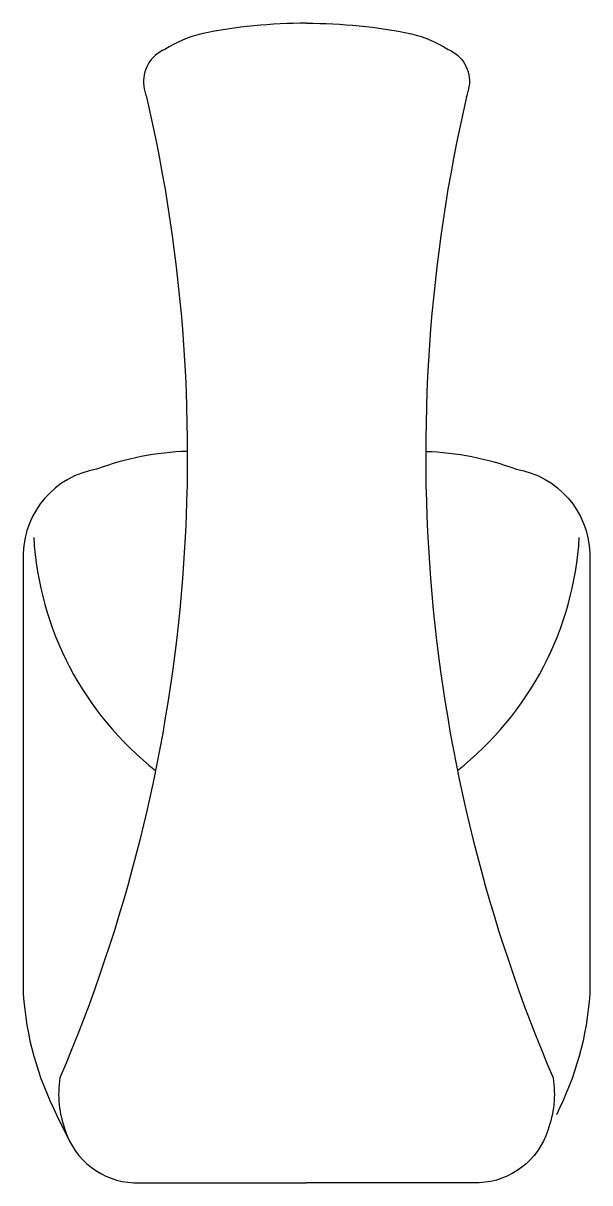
# Model space of a CAD drawing. Header units: millimetres. Extents: x -2997.783 to -2997.729, y 2922.722 to 2922.832.
import ezdxf

# ---------------------------------------------------------------- set-up
doc = ezdxf.new("R2010")
doc.units = ezdxf.units.MM
doc.header["$LTSCALE"] = 10
doc.layers.add('banheiro_acessórios', color=2, linetype='Continuous')

msp = doc.modelspace()

# ---------------------------------------------------------------- linework, layer by layer
at = {"layer": 'banheiro_acessórios'}
for points in [[(-2997.755905681759, 2922.832007615061, 0.04987562112089013), (-2997.765905681759, 2922.831007615061, 0.07429104574392997), (-2997.769405681759, 2922.829507615061, 0.3419900480825149), (-2997.771405681759, 2922.82600761506)], [(-2997.755905681759, 2922.832007615061, -0.04987562112089013), (-2997.745905681759, 2922.831007615061, -0.07429104574392997), (-2997.742405681759, 2922.829507615061, -0.3419900480825149), (-2997.740405681759, 2922.82600761506)], [(-2997.771153385475, 2922.825005281652, -0.1588880991476145), (-2997.779405681759, 2922.731507615061, 0.1281995995694331), (-2997.778905681759, 2922.726507615061, 0.313359884149659), (-2997.772376598239, 2922.721507615061), (-2997.755905681759, 2922.721507615061)], [(-2997.740657978043, 2922.825005281652, 0.1588880991476145), (-2997.732405681759, 2922.731507615061, -0.1281995995694331), (-2997.732905681759, 2922.726507615061, -0.313359884149659), (-2997.739434765279, 2922.721507615061), (-2997.755905681759, 2922.721507615061)], [(-2997.767265635553, 2922.791203517605, 0.08279854076423167), (-2997.775905681759, 2922.789507615061, 0.3567150381416155), (-2997.782905681759, 2922.78150761506), (-2997.782905681759, 2922.779507615061), (-2997.782905681759, 2922.739507615061, 0.1010709633150233), (-2997.779718503177, 2922.727995627714, 0.1154410291727471)], [(-2997.744545727965, 2922.791203517605, -0.08279854076423167), (-2997.735905681759, 2922.789507615061, -0.3567150381416155), (-2997.728905681759, 2922.78150761506), (-2997.728905681759, 2922.779507615061), (-2997.728905681759, 2922.739507615061, -0.1010709633150233), (-2997.732092860341, 2922.727995627714, -0.1154410291727471)]]:
    msp.add_lwpolyline(points, format="xyb", dxfattribs=at)
msp.add_lwpolyline([(-2997.779718503177, 2922.727995627714), (-2997.778426554878, 2922.725362215579)], dxfattribs=at)
for centre, radius, start, end in [((-2997.767380179522, 2922.826487950658), 0.004054058528249689, 186.8045400906119, 201.4521837372059), ((-2997.744431183994, 2922.826487950658), 0.004054058528249689, 338.5478162627941, 353.1954599093881), ((-2997.751411000908, 2922.784821444848), 0.03054857670503815, 183.4039540622363, 231.8317690433063), ((-2997.76040036261, 2922.784821444848), 0.03054857670503815, 308.1682309566937, 356.5960459377637)]:
    msp.add_arc(centre, radius, start, end, dxfattribs=at)

doc.saveas('drawing.dxf')
